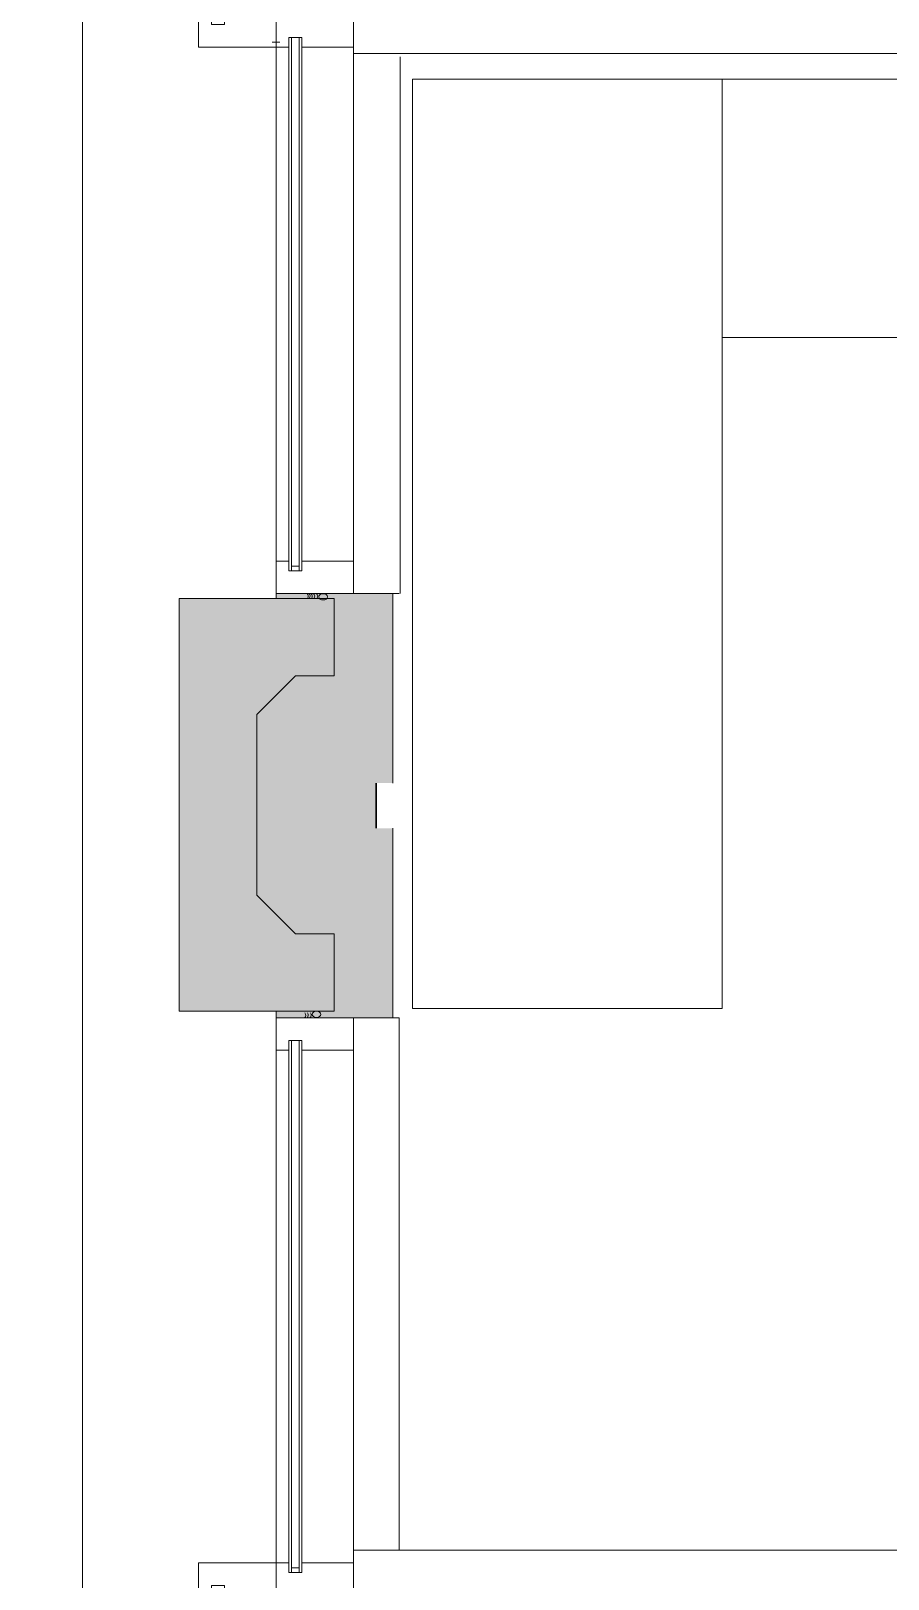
# Model space of a CAD drawing. Header units: inches. Extents: x 1 to 4637, y -664 to 702.
# Drawn here: x 1023 to 1089.5, y -402.6 to -282.6 of the extents above; entities that cross this region are included whole.
import ezdxf

# ---------------------------------------------------------------- set-up
doc = ezdxf.new("R2010")
doc.units = ezdxf.units.IN
doc.header["$MEASUREMENT"] = 0
for name, color, linetype, lineweight in [('A-WALL', 113, 'Continuous', 50), ('B-BASE', 7, 'Continuous', 9), ('I-FURN', 30, 'Continuous', 9), ('I-WALL', 2, 'Continuous', 9), ('NABCA_dwg', 8, 'Continuous', 9), ('NB-WIND-EXT', 7, 'Continuous', 9)]:
    doc.layers.add(name, color=color, linetype=linetype, lineweight=lineweight)

# ---------------------------------------------------------------- blocks, each defined once
blk = doc.blocks.new('Desk - Group 3 - Typical-2416233-New Construction - Tel_Data_Elec Plan')
at = {"layer": 'I-FURN'}
for p, q in [((0, 0), (0, -48)), ((20, -48), (20, 0)), ((72, -48), (0, -48)), ((0, -48), (0, -72)), ((0, -48), (20, -48)), ((72, -72), (72, -48)), ((0, -72), (72, -72))]:
    blk.add_line(p, q, dxfattribs=at)
blk = doc.blocks.new('NABCA_dwg_MA-2900-8th-120718_dwg-2391440-New Construction - Test Fit Plan-2421454-New Construction - Tel_Data_Elec Plan')
at = {"layer": 'B-BASE'}
blk.add_hatch(color=256, dxfattribs=at).paths.add_polyline_path([(-8350.16, -3599.58), (-8350.16, -3584.89), (-8351.46, -3584.89), (-8351.46, -3581.39), (-8350.16, -3581.39), (-8350.16, -3566.7), (-8359.21, -3566.7), (-8359.21, -3567.08), (-8366.71, -3567.08), (-8366.71, -3599.08), (-8359.21, -3599.08), (-8359.21, -3599.58), (-8351.46, -3599.58)], flags=0)
at = {"layer": 'A-WALL', "color": 10, "lineweight": 30}
blk.add_line((-8351.46, -3581.39), (-8351.46, -3584.89), dxfattribs=at)
at = {"layer": 'B-BASE'}
for p, q in [((-8358.91, -3523.98), (-8359.51, -3523.98)), ((-8353.21, -3564.2), (-8353.21, -3525.1)), ((-8349.59, -3525.1), (-8349.59, -3566.7)), ((-8358.01, -3564.58), (-8357.41, -3564.58)), ((-8349.66, -3566.7), (-8350.16, -3566.7)), ((-8353.21, -3602.08), (-8353.21, -3640.83)), ((-8357.41, -3642.2), (-8358.01, -3642.2))]:
    blk.add_line(p, q, dxfattribs=at)
at = {"layer": 'B-BASE', "flags": 128}
for points in [[(-5935.21, -3896.6), (-5935.21, -3904.1), (-8374.21, -3904.1), (-8374.21, -2881.08), (-8378.21, -2881.08), (-8378.21, -2538.1), (-5818.21, -2538.1), (-5818.21, -2548.1)], [(-8365.21, -3464.35), (-8365.21, -3521.85), (-8364.21, -3521.85), (-8364.21, -3522.6), (-8363.21, -3522.6), (-8363.21, -3521.85), (-8359.21, -3521.85), (-8359.21, -3524.35), (-8365.21, -3524.35), (-8365.21, -3521.85)], [(-8359.21, -3521.85), (-8359.21, -3524.35), (-8358.21, -3524.35), (-8358.21, -3523.6), (-8357.21, -3523.6), (-8357.21, -3524.35), (-8353.21, -3524.35)], [(-8359.21, -3524.33), (-8359.21, -3564.2), (-8358.21, -3564.2), (-8358.21, -3564.95), (-8357.21, -3564.95), (-8357.21, -3564.2), (-8353.21, -3564.2), (-8353.21, -3566.7), (-8359.21, -3566.7), (-8359.21, -3564.2)], [(-8350.16, -3599.58), (-8350.16, -3584.89), (-8350.16, -3599.58), (-8359.21, -3599.58), (-8359.21, -3599.08), (-8366.71, -3599.08), (-8366.71, -3567.08), (-8359.21, -3567.08), (-8359.21, -3566.7), (-8350.16, -3566.7), (-8350.16, -3581.39), (-8350.16, -3566.7), (-8353.21, -3566.7)], [(-8353.21, -3641.83), (-8357.21, -3641.83), (-8357.21, -3642.58), (-8358.21, -3642.58), (-8358.21, -3641.83), (-8359.21, -3641.83), (-8359.21, -3602.08), (-8358.21, -3602.08), (-8358.21, -3601.33), (-8357.21, -3601.33), (-8357.21, -3602.08), (-8353.21, -3602.08), (-8353.21, -3599.58), (-8359.21, -3599.58), (-8359.21, -3602.08)], [(-8349.66, -3640.58), (-8349.66, -3599.58), (-8350.16, -3599.58), (-8354.91, -3599.58)], [(-8365.21, -3701.83), (-8365.21, -3644.33), (-8364.21, -3644.33), (-8364.21, -3643.58), (-8363.21, -3643.58), (-8363.21, -3644.33), (-8359.21, -3644.33), (-8359.21, -3641.83), (-8365.21, -3641.83), (-8365.21, -3644.33)], [(-8359.21, -3731.08), (-8359.21, -3704.83), (-8359.21, -3701.33), (-8359.21, -3644.33), (-8359.21, -3641.83)]]:
    blk.add_lwpolyline(points, dxfattribs=at)
blk.add_lwpolyline([(-8360.71, -3583.08), (-8360.71, -3590.08), (-8357.71, -3593.08), (-8354.71, -3593.08), (-8354.71, -3599.08), (-8366.71, -3599.08), (-8366.71, -3583.08), (-8366.71, -3567.08), (-8354.71, -3567.08), (-8354.71, -3573.08), (-8357.71, -3573.08), (-8360.71, -3576.08)], close=True, dxfattribs=at)
at = {"layer": 'B-BASE'}
for centre, start, end in [((-8356.97, -3566.9), 316.7968, 52.0303), ((-8356.83, -3566.9), 316.7968, 52.0303), ((-8356.66, -3566.9), 316.7968, 52.0303), ((-8356.47, -3566.9), 316.7968, 52.0303), ((-8356.24, -3566.9), 316.7968, 52.0303), ((-8357.16, -3599.38), 307.9697, 43.2032), ((-8356.97, -3599.38), 307.9697, 43.2032), ((-8356.74, -3599.38), 307.9697, 43.2032)]:
    blk.add_arc(centre, 0.255, start, end, dxfattribs=at)
for centre in [(-8355.57, -3566.96), (-8356.07, -3599.32)]:
    blk.add_ellipse(centre, major_axis=(0.333, 0), ratio=0.724983, dxfattribs=at)
at = {"layer": 'NB-WIND-EXT'}
for p, q in [((-8358.01, -3523.6), (-8358.01, -3564.95)), ((-8357.41, -3523.6), (-8357.41, -3564.95)), ((-8358.21, -3524.33), (-8358.21, -3564.95)), ((-8358.21, -3524.35), (-8358.21, -3564.23)), ((-8358.21, -3641.83), (-8358.21, -3601.33)), ((-8358.01, -3642.58), (-8358.01, -3601.33)), ((-8357.41, -3642.58), (-8357.41, -3601.33)), ((-8357.21, -3641.83), (-8357.21, -3601.33))]:
    blk.add_line(p, q, dxfattribs=at)
at = {"layer": 'NB-WIND-EXT', "flags": 128}
blk.add_lwpolyline([(-8357.21, -3524.33), (-8357.21, -3564.95), (-8357.21, -3524.35)], dxfattribs=at)
blk = doc.blocks.new('NABCA_dwg-2391440-New Construction - Tel_Data_Elec Plan')
at = {"layer": 'A-WALL', "color": 250, "lineweight": 20}
for p, q in [((1749.27, -284.35), (1749.27, -284.6)), ((1752.82, -400.08), (1752.82, -400.33))]:
    blk.add_line(p, q, dxfattribs=at)
blk.add_blockref('NABCA_dwg_MA-2900-8th-120718_dwg-2391440-New Construction - Test Fit Plan-2421454-New Construction - Tel_Data_Elec Plan', (10102.48, 3240.5))

msp = doc.modelspace()

# ---------------------------------------------------------------- linework, layer by layer
at = {"layer": 'I-WALL', "color": 250, "lineweight": 20}
for p, q in [((1048.04, -280.85), (1048.04, -284.35)), ((1048.04, -284.35), (1290.29, -284.35)), ((1234.54, -400.33), (1048.04, -400.33)), ((1048.04, -400.33), (1048.04, -403.83))]:
    msp.add_line(p, q, dxfattribs=at)

# ---------------------------------------------------------------- block references
at = {"layer": 'I-FURN', "rotation": 269.9999999999997}
msp.add_blockref('Desk - Group 3 - Typical-2416233-New Construction - Tel_Data_Elec Plan', (1124.59, -286.35), dxfattribs=at)
at = {"layer": 'NABCA_dwg', "color": 7}
msp.add_blockref('NABCA_dwg-2391440-New Construction - Tel_Data_Elec Plan', (-701.24, 0), dxfattribs=at)

doc.saveas('drawing.dxf')
